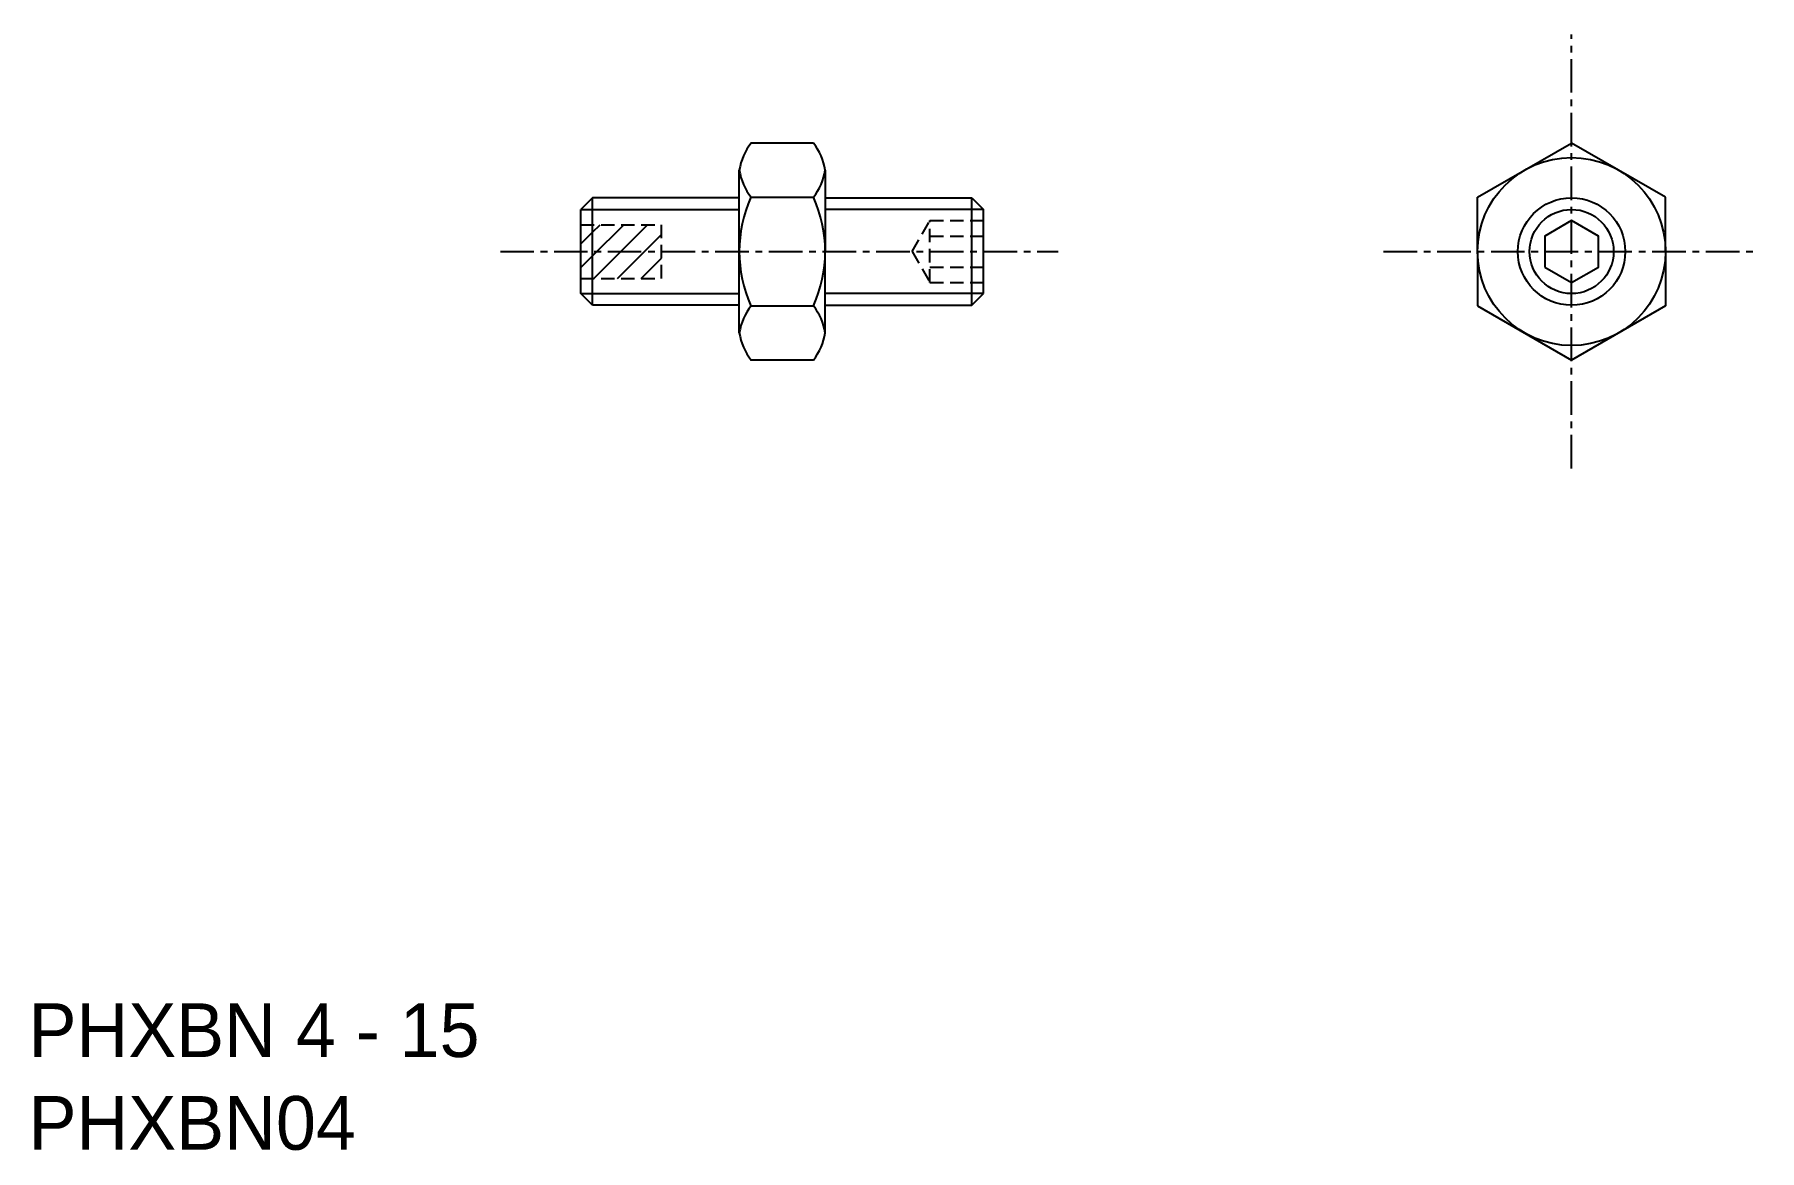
# Model space of a CAD drawing. Extents: x 23.7 to 88, y 16.5 to 58.1.
import ezdxf

# ---------------------------------------------------------------- set-up
doc = ezdxf.new("R2010")
doc.units = 0
doc.linetypes.add('CENTER', pattern=[2, 1.25, -0.25, 0.25, -0.25])
doc.linetypes.add('DASHED', pattern=[0.75, 0.5, -0.25])
doc.layers.get('0').update_dxf_attribs({"linetype": 'CONTINUOUS'})
doc.layers.add('CENTER', color=1, linetype='CENTER')

# ---------------------------------------------------------------- blocks, each defined once
blk = doc.blocks.new('*X6')
at = {"color": 0, "linetype": 'CONTINUOUS'}
for p, q in [((44.533, 49.836), (45.697, 51)), ((44.533, 50.72), (44.813, 51)), ((44.581, 49), (46.581, 51)), ((44.1, 50.287), (44.533, 50.72)), ((45.464, 49), (47.1, 50.636)), ((44.1, 49.403), (44.533, 49.836)), ((46.348, 49), (47.1, 49.752))]:
    blk.add_line(p, q, dxfattribs=at)

msp = doc.modelspace()

# ---------------------------------------------------------------- linework, layer by layer
at = {"color": 7, "linetype": 'CONTINUOUS'}
for p, q in [((52.765, 54.041), (50.435, 54.041)), ((77.5, 52.021), (81, 54.041)), ((84.5, 52.021), (81, 54.041)), ((50, 46.969), (50, 53.031)), ((53.2, 53.031), (53.2, 50)), ((44.533, 52), (44.1, 51.567)), ((44.1, 48.433), (44.1, 51.567)), ((50, 52), (44.533, 52)), ((44.533, 48), (44.533, 52)), ((50.435, 52.021), (52.765, 52.021)), ((53.2, 52), (58.667, 52)), ((58.667, 48), (58.667, 52)), ((58.667, 52), (59.1, 51.567)), ((59.1, 48.433), (59.1, 51.567)), ((77.5, 50), (77.5, 52.021)), ((84.5, 50), (84.5, 52.021)), ((53.2, 46.969), (53.2, 50)), ((77.5, 50), (77.5, 47.979)), ((84.5, 50), (84.5, 47.979)), ((44.533, 48), (44.1, 48.433)), ((58.667, 48), (59.1, 48.433)), ((50, 48), (44.533, 48)), ((50.435, 47.979), (52.765, 47.979)), ((53.2, 48), (58.667, 48)), ((77.5, 47.979), (81, 45.959)), ((84.5, 47.979), (81, 45.959)), ((52.765, 45.959), (50.435, 45.959))]:
    msp.add_line(p, q, dxfattribs=at)
at = {"color": 3, "linetype": 'CONTINUOUS'}
for p, q in [((44.1, 51.567), (50, 51.567)), ((59.1, 51.567), (53.2, 51.567)), ((44.1, 48.433), (50, 48.433)), ((59.1, 48.433), (53.2, 48.433))]:
    msp.add_line(p, q, dxfattribs=at)
at = {"color": 3, "linetype": 'DASHED'}
for p, q in [((44.1, 51), (47.1, 51)), ((47.1, 49), (47.1, 51)), ((56.433, 50), (57.1, 51.155)), ((57.1, 51.155), (59.1, 51.155)), ((57.1, 48.845), (57.1, 51.155)), ((57.1, 50.577), (59.1, 50.577)), ((56.433, 50), (57.1, 48.845)), ((44.1, 49), (47.1, 49)), ((57.1, 49.423), (59.1, 49.423)), ((57.1, 48.845), (59.1, 48.845))]:
    msp.add_line(p, q, dxfattribs=at)
at = {"color": 7, "linetype": 'CONTINUOUS'}
msp.add_lwpolyline([(80, 49.423), (81, 48.845), (82, 49.423), (82, 50.577), (81, 51.155), (80, 50.577)], close=True, dxfattribs=at)
for radius in [3.5, 2]:
    msp.add_circle((81, 50), radius, dxfattribs=at)
at = {"color": 3, "linetype": 'CONTINUOUS'}
msp.add_circle((81, 50), 1.567, dxfattribs=at)
at = {"color": 7, "linetype": 'CONTINUOUS'}
for centre, radius, start, end in [((52.256, 52.658), 2.286, 142.77301, 170.61497), ((50.944, 52.658), 2.286, 9.38503, 37.22699), ((52.256, 53.404), 2.286, 189.38503, 217.22699), ((50.944, 53.404), 2.286, 322.77301, 350.61497), ((54.908, 50), 4.908, 155.68884, 204.31116), ((48.292, 50), 4.908, 335.68884, 24.31116), ((52.256, 46.596), 2.286, 142.77301, 170.61497), ((50.944, 46.596), 2.286, 9.38503, 37.22699), ((52.256, 47.342), 2.286, 189.38503, 217.22699), ((50.944, 47.342), 2.286, 322.77301, 350.61497)]:
    msp.add_arc(centre, radius, start, end, dxfattribs=at)
at = {"layer": 'CENTER', "color": 1, "linetype": 'CENTER'}
for p, q in [((81, 41.917), (81, 58.083)), ((41.1, 50), (61.874, 50)), ((74, 50), (88, 50))]:
    msp.add_line(p, q, dxfattribs=at)

# ---------------------------------------------------------------- block references
at = {"color": 3, "linetype": 'CONTINUOUS'}
msp.add_blockref('*X6', (0, 0), dxfattribs=at)

# ---------------------------------------------------------------- texts
at = {"color": 7, "linetype": 'CONTINUOUS'}
for s, p in [('PHXBN 4 - 15', (23.528, 20)), ('PHXBN04', (23.528, 16.547))]:
    msp.add_text(s, height=2, dxfattribs=at).set_placement(p)

doc.saveas('drawing.dxf')
